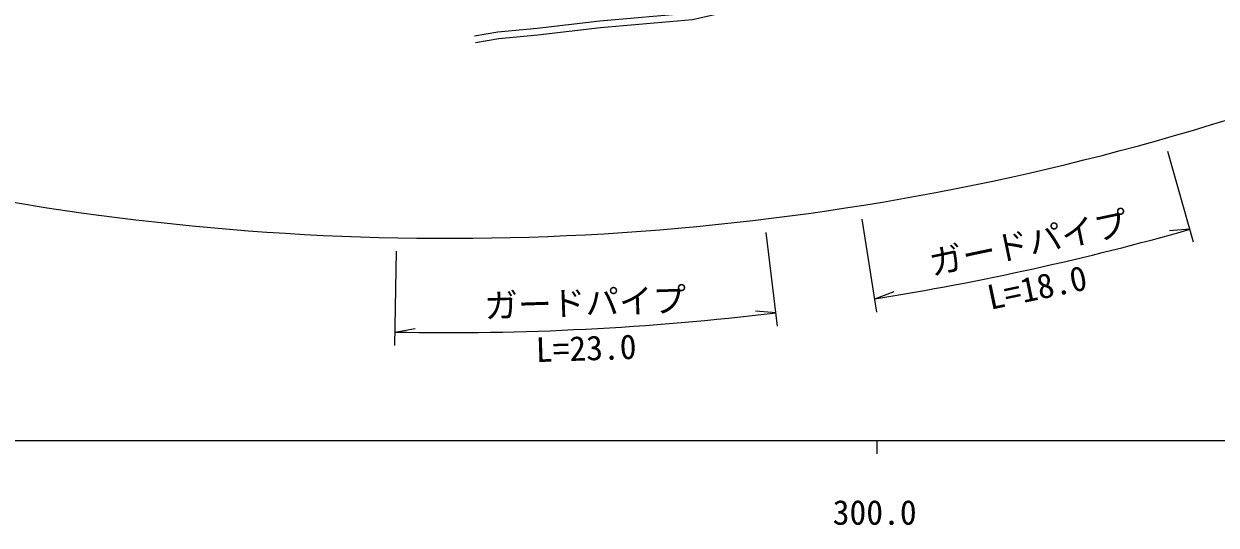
# Model space of a CAD drawing. Units: millimetres, scale not verified. Extents: x 40000 to 680000, y 20000 to 380000.
# Drawn here: x 304647 to 393206, y 198715 to 235935 of the extents above; entities that cross this region are included whole.
import ezdxf
from ezdxf.enums import TextEntityAlignment as Align

# ---------------------------------------------------------------- set-up
doc = ezdxf.new("R2010")
doc.units = ezdxf.units.MM
doc.header["$LTSCALE"] = 1000
for name, color, linetype, lineweight in [('M-BGD', 7, 'Continuous', 13), ('M-STR-HTXT', 7, 'Continuous', 13), ('M-TTL-BAND', 7, 'Continuous', 25)]:
    doc.layers.add(name, color=color, linetype=linetype, lineweight=lineweight)
doc.styles.add('ＭＳ ゴシック', font='')
doc.styles.get('ＭＳ ゴシック').set_extended_font_data('MS Gothic')

msp = doc.modelspace()

# ---------------------------------------------------------------- linework, layer by layer
at = {"layer": 'M-BGD'}
for points in [[(384054, 250232), (380728, 248305), (376893, 245641), (372401, 242761), (368054, 240639), (364906, 239605), (360080, 238056), (354243, 236733), (347421, 236142), (342762, 235592), (339855, 235321), (338116, 235022)], [(384305, 249799), (380997, 247882), (377171, 245225), (372647, 242325), (368243, 240174), (365061, 239130), (360212, 237573), (354320, 236238), (347472, 235644), (342815, 235094), (339921, 234824), (338200, 234529)]]:
    msp.add_lwpolyline(points, dxfattribs=at)
at = {"layer": 'M-STR-HTXT'}
for p, q in [((391535, 219721), (389624, 226455)), ((368011, 214532), (366912, 221445)), ((391262, 220683), (389737, 220562)), ((360636, 213497), (359790, 220446)), ((332190, 212049), (332325, 219048)), ((367854, 215519), (369288, 216051)), ((360515, 214489), (358990, 214606)), ((332209, 213049), (333715, 213320))]:
    msp.add_line(p, q, dxfattribs=at)
msp.add_lwpolyline([(266878, 231183), (269184, 230580), (271490, 229978), (273796, 229379), (276105, 228785), (278414, 228198), (280726, 227619), (283041, 227050), (285358, 226493), (287678, 225949), (290002, 225421), (292330, 224909), (294661, 224416), (296997, 223942), (299337, 223491), (301682, 223063), (304031, 222661), (306384, 222286), (308742, 221940), (310204, 221741)], dxfattribs=at)
for radius, start, end in [(195000, 262.3628, 288.53818), (202000, 279.0387, 285.84176), (202000, 268.89077, 276.93643)]:
    msp.add_arc((336120, 415011), radius, start, end, dxfattribs=at)
at = {"layer": 'M-TTL-BAND'}
for p, q in [((40000, 205000), (579000, 205000)), ((368000, 205000), (368000, 204000))]:
    msp.add_line(p, q, dxfattribs=at)

# ---------------------------------------------------------------- texts
at = {"layer": 'M-STR-HTXT', "style": 'ＭＳ ゴシック'}
for rotation, p in [(11.85, (379561, 218248)), (1.876, (346400, 213772))]:
    msp.add_text('ガードパイプ', height=1833, rotation=rotation, dxfattribs=at).set_placement(p, align=Align.BOTTOM_CENTER)
for s, rotation, p in [('L=18.0', 11.85, (379715, 217260)), ('L=23.0', 1.865, (346380, 212772))]:
    msp.add_text(s, height=1833, rotation=rotation, dxfattribs=at).set_placement(p, align=Align.TOP_CENTER)
at = {"layer": 'M-TTL-BAND', "style": 'ＭＳ ゴシック'}
msp.add_text('300.0', height=1833, dxfattribs=at).set_placement((367844, 198195), align=Align.BOTTOM_CENTER)

doc.saveas('drawing.dxf')
